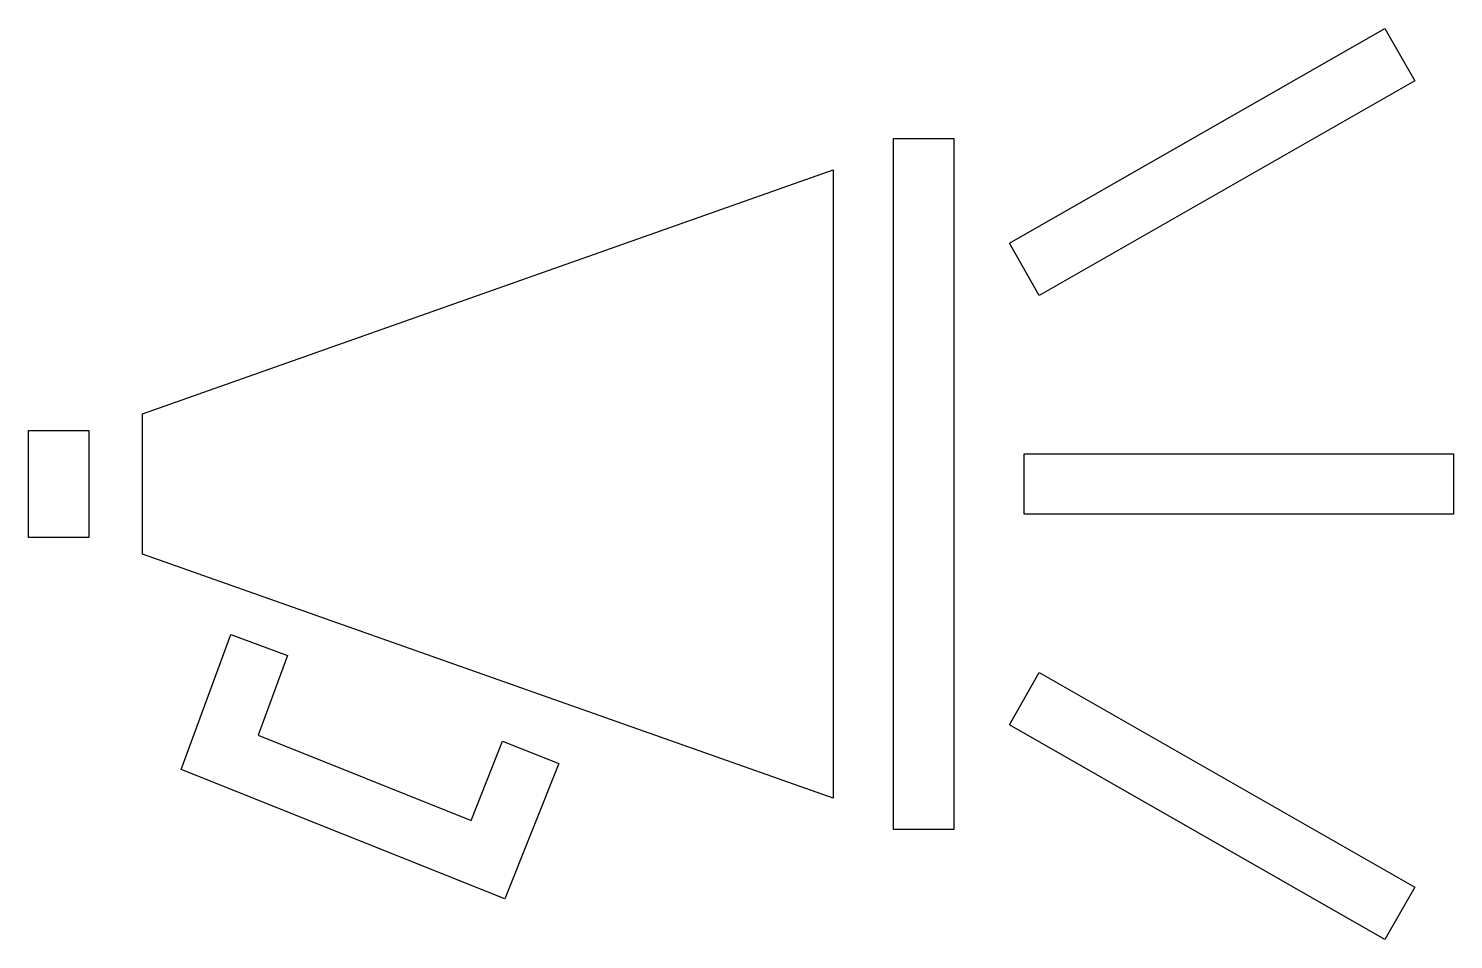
# Model space of a CAD drawing. Header units: centimetres. Extents: x -9.2 to 8.8, y -5.7 to 5.7.
import ezdxf

# ---------------------------------------------------------------- set-up
doc = ezdxf.new("R2010")
doc.units = ezdxf.units.CM
doc.header["$MEASUREMENT"] = 0
doc.layers.add('Layer 1', color=7, linetype='Continuous')

msp = doc.modelspace()

# ---------------------------------------------------------------- linework, layer by layer
at = {"layer": 'Layer 1'}
for points, knots in [([(7.90797, 5.727), (7.90797, 5.727), (3.18516, 3.02825), (3.18516, 3.02825), (3.18516, 3.02825), (3.18516, 3.02825), (3.56172, 2.36925), (3.56172, 2.36925), (3.56172, 2.36925), (3.56172, 2.36925), (8.28453, 5.068), (8.28453, 5.068), (8.28453, 5.068), (8.28453, 5.068), (7.90797, 5.727), (7.90797, 5.727)], [0, 0, 0, 0, 0.2, 0.2, 0.2, 0.2, 0.4, 0.4, 0.4, 0.4, 0.6, 0.6, 0.6, 0.6, 1, 1, 1, 1]), ([(1.72889, 4.3433), (1.72889, 4.3433), (1.72889, -4.3433), (1.72889, -4.3433), (1.72889, -4.3433), (1.72889, -4.3433), (2.48677, -4.3433), (2.48677, -4.3433), (2.48677, -4.3433), (2.48677, -4.3433), (2.48677, 4.3433), (2.48677, 4.3433), (2.48677, 4.3433), (2.48677, 4.3433), (1.72889, 4.3433), (1.72889, 4.3433)], [0, 0, 0, 0, 0.2, 0.2, 0.2, 0.2, 0.4, 0.4, 0.4, 0.4, 0.6, 0.6, 0.6, 0.6, 1, 1, 1, 1]), ([(0.96986, 3.94831), (0.96986, 3.94831), (-7.71674, 0.88249), (-7.71674, 0.88249), (-7.71674, 0.88249), (-7.71674, 0.88249), (-7.71674, -0.88249), (-7.71674, -0.88249), (-7.71674, -0.88249), (-7.71674, -0.88249), (0.96986, -3.94831), (0.96986, -3.94831), (0.96986, -3.94831), (0.96986, -3.94831), (0.96986, 3.94831), (0.96986, 3.94831)], [0, 0, 0, 0, 0.2, 0.2, 0.2, 0.2, 0.4, 0.4, 0.4, 0.4, 0.6, 0.6, 0.6, 0.6, 1, 1, 1, 1]), ([(-9.15045, 0.67469), (-9.15045, 0.67469), (-9.15045, -0.67469), (-9.15045, -0.67469), (-9.15045, -0.67469), (-9.15045, -0.67469), (-8.39143, -0.67469), (-8.39143, -0.67469), (-8.39143, -0.67469), (-8.39143, -0.67469), (-8.39143, 0.67469), (-8.39143, 0.67469), (-8.39143, 0.67469), (-8.39143, 0.67469), (-9.15045, 0.67469), (-9.15045, 0.67469)], [0, 0, 0, 0, 0.2, 0.2, 0.2, 0.2, 0.4, 0.4, 0.4, 0.4, 0.6, 0.6, 0.6, 0.6, 1, 1, 1, 1]), ([(3.37344, 0.37951), (3.37344, 0.37951), (3.37344, -0.37951), (3.37344, -0.37951), (3.37344, -0.37951), (3.37344, -0.37951), (8.77094, -0.37951), (8.77094, -0.37951), (8.77094, -0.37951), (8.77094, -0.37951), (8.77094, 0.37951), (8.77094, 0.37951), (8.77094, 0.37951), (8.77094, 0.37951), (3.37344, 0.37951), (3.37344, 0.37951)], [0, 0, 0, 0, 0.2, 0.2, 0.2, 0.2, 0.4, 0.4, 0.4, 0.4, 0.6, 0.6, 0.6, 0.6, 1, 1, 1, 1]), ([(-6.60637, -1.89292), (-6.60637, -1.89292), (-7.23046, -3.5887), (-7.23046, -3.5887), (-7.23046, -3.5887), (-7.23046, -3.5887), (-3.16175, -5.21618), (-3.16175, -5.21618), (-3.16175, -5.21618), (-3.16175, -5.21618), (-2.48242, -3.51411), (-2.48242, -3.51411), (-2.48242, -3.51411), (-2.48242, -3.51411), (-3.1873, -3.23277), (-3.1873, -3.23277), (-3.1873, -3.23277), (-3.1873, -3.23277), (-3.58511, -4.22941), (-3.58511, -4.22941), (-3.58511, -4.22941), (-3.58511, -4.22941), (-6.2632, -3.15813), (-6.2632, -3.15813), (-6.2632, -3.15813), (-6.2632, -3.15813), (-5.89402, -2.15512), (-5.89402, -2.15512), (-5.89402, -2.15512), (-5.89402, -2.15512), (-6.60636, -1.89284), (-6.60636, -1.89284), (-6.60636, -1.89284), (-6.60636, -1.89284), (-6.60637, -1.89292), (-6.60637, -1.89292)], [0, 0, 0, 0, 0.1, 0.1, 0.1, 0.1, 0.2, 0.2, 0.2, 0.2, 0.3, 0.3, 0.3, 0.3, 0.4, 0.4, 0.4, 0.4, 0.5, 0.5, 0.5, 0.5, 0.6, 0.6, 0.6, 0.6, 0.7, 0.7, 0.7, 0.7, 0.8, 0.8, 0.8, 0.8, 1, 1, 1, 1]), ([(3.56172, -2.36925), (3.56172, -2.36925), (3.18516, -3.02825), (3.18516, -3.02825), (3.18516, -3.02825), (3.18516, -3.02825), (7.90797, -5.727), (7.90797, -5.727), (7.90797, -5.727), (7.90797, -5.727), (8.28453, -5.068), (8.28453, -5.068), (8.28453, -5.068), (8.28453, -5.068), (3.56172, -2.36925), (3.56172, -2.36925)], [0, 0, 0, 0, 0.2, 0.2, 0.2, 0.2, 0.4, 0.4, 0.4, 0.4, 0.6, 0.6, 0.6, 0.6, 1, 1, 1, 1])]:
    msp.add_open_spline(points, degree=3, knots=knots, dxfattribs=at)

doc.saveas('drawing.dxf')
